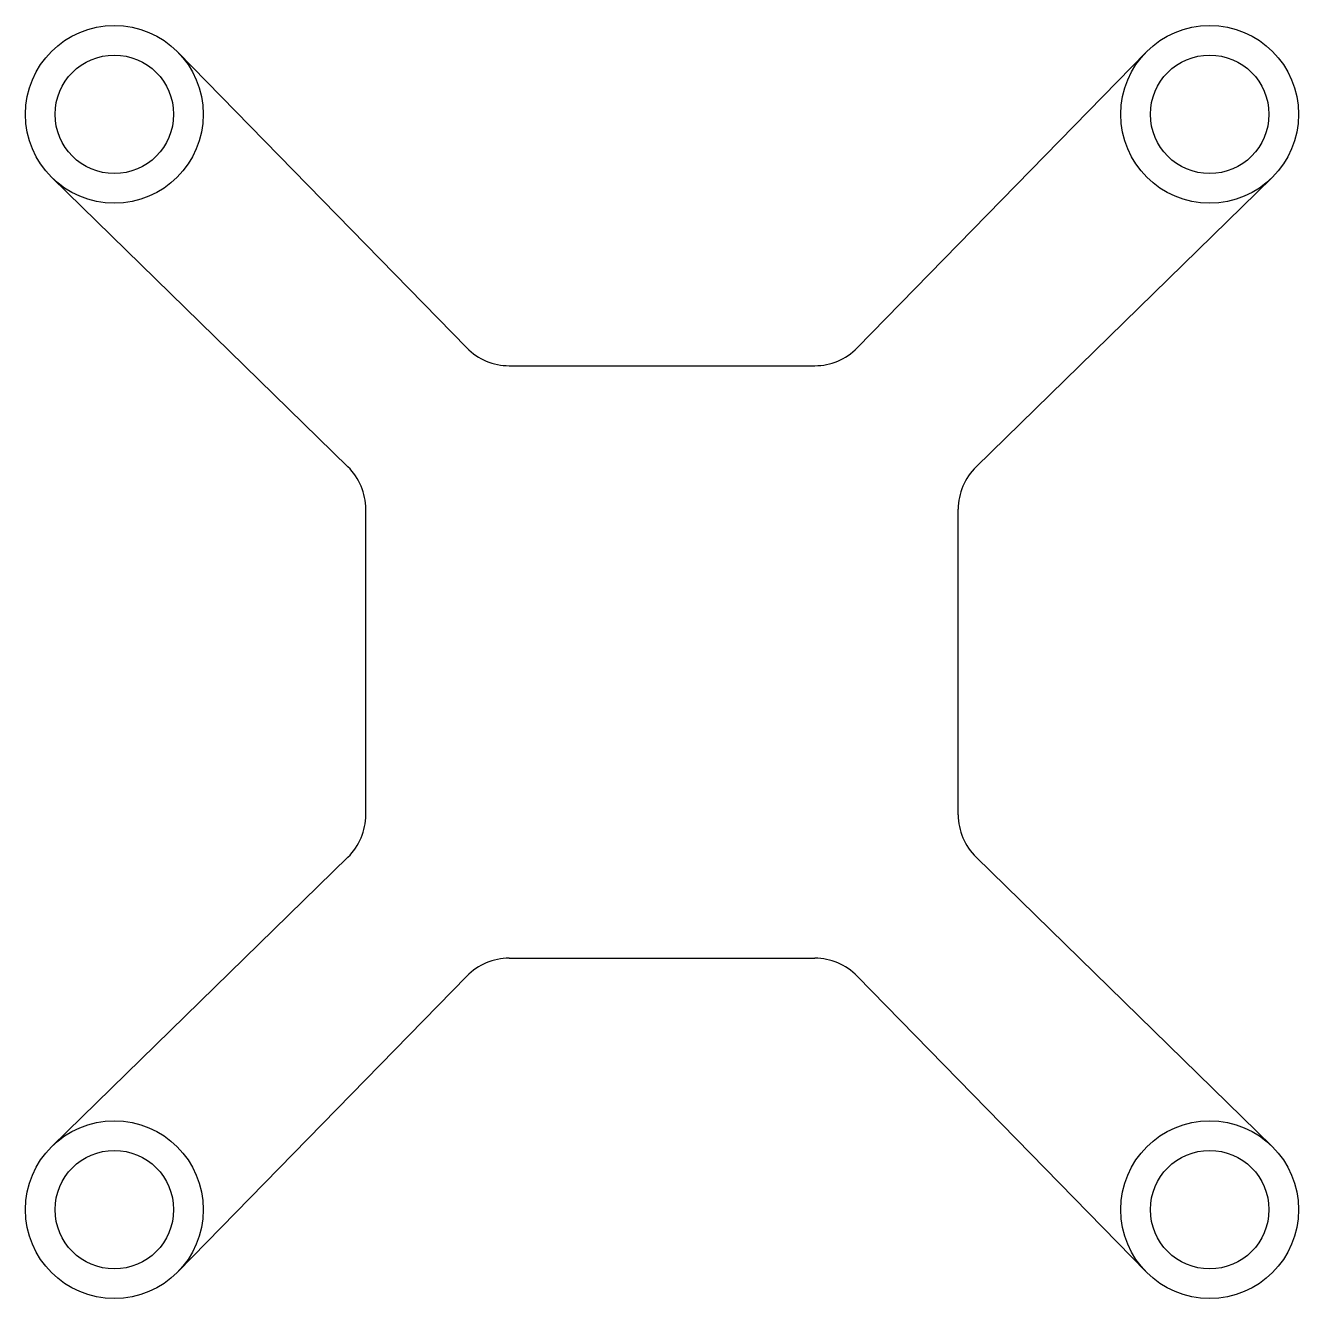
# Model space of a CAD drawing. Header units: millimetres. Extents: x 2392 to 2607, y 2392 to 2606.
import ezdxf

# ---------------------------------------------------------------- set-up
doc = ezdxf.new("R2010")
doc.units = ezdxf.units.MM

# ---------------------------------------------------------------- blocks, each defined once
blk = doc.blocks.new('*U3')
for p, q in [((33.67, -13.6), (-15.09, 36.3)), ((13.6, -33.67), (-36.3, 15.09))]:
    blk.add_line(p, q)
for radius in [15, 10]:
    blk.add_circle((-25.82, 25.82), radius)
for centre, start, end in [((40.82, -6.61), 224.3363, 270), ((6.61, -40.82), 0, 45.6637)]:
    blk.add_arc(centre, 10, start, end)
blk = doc.blocks.new('*U4')
at = {"color": 0, "linetype": 'ByBlock', "lineweight": -2, "transparency": 16777216}
blk.add_blockref('*U3', (2432.74, 2565.6), dxfattribs=at)
for p, rotation in [((2565.95, 2565.6), 270), ((2432.74, 2432.38), 90), ((2565.95, 2432.38), 180)]:
    blk.add_blockref('*U3', p, dxfattribs=dict(at, rotation=rotation))

msp = doc.modelspace()

# ---------------------------------------------------------------- linework, layer by layer
for p, q in [((2473.55, 2548.99), (2525.13, 2548.99)), ((2449.34, 2473.2), (2449.34, 2524.78)), ((2549.34, 2473.2), (2549.34, 2524.78)), ((2473.55, 2448.99), (2525.13, 2448.99))]:
    msp.add_line(p, q)

# ---------------------------------------------------------------- block references
msp.add_blockref('*U4', (0, 0))

doc.saveas('drawing.dxf')
